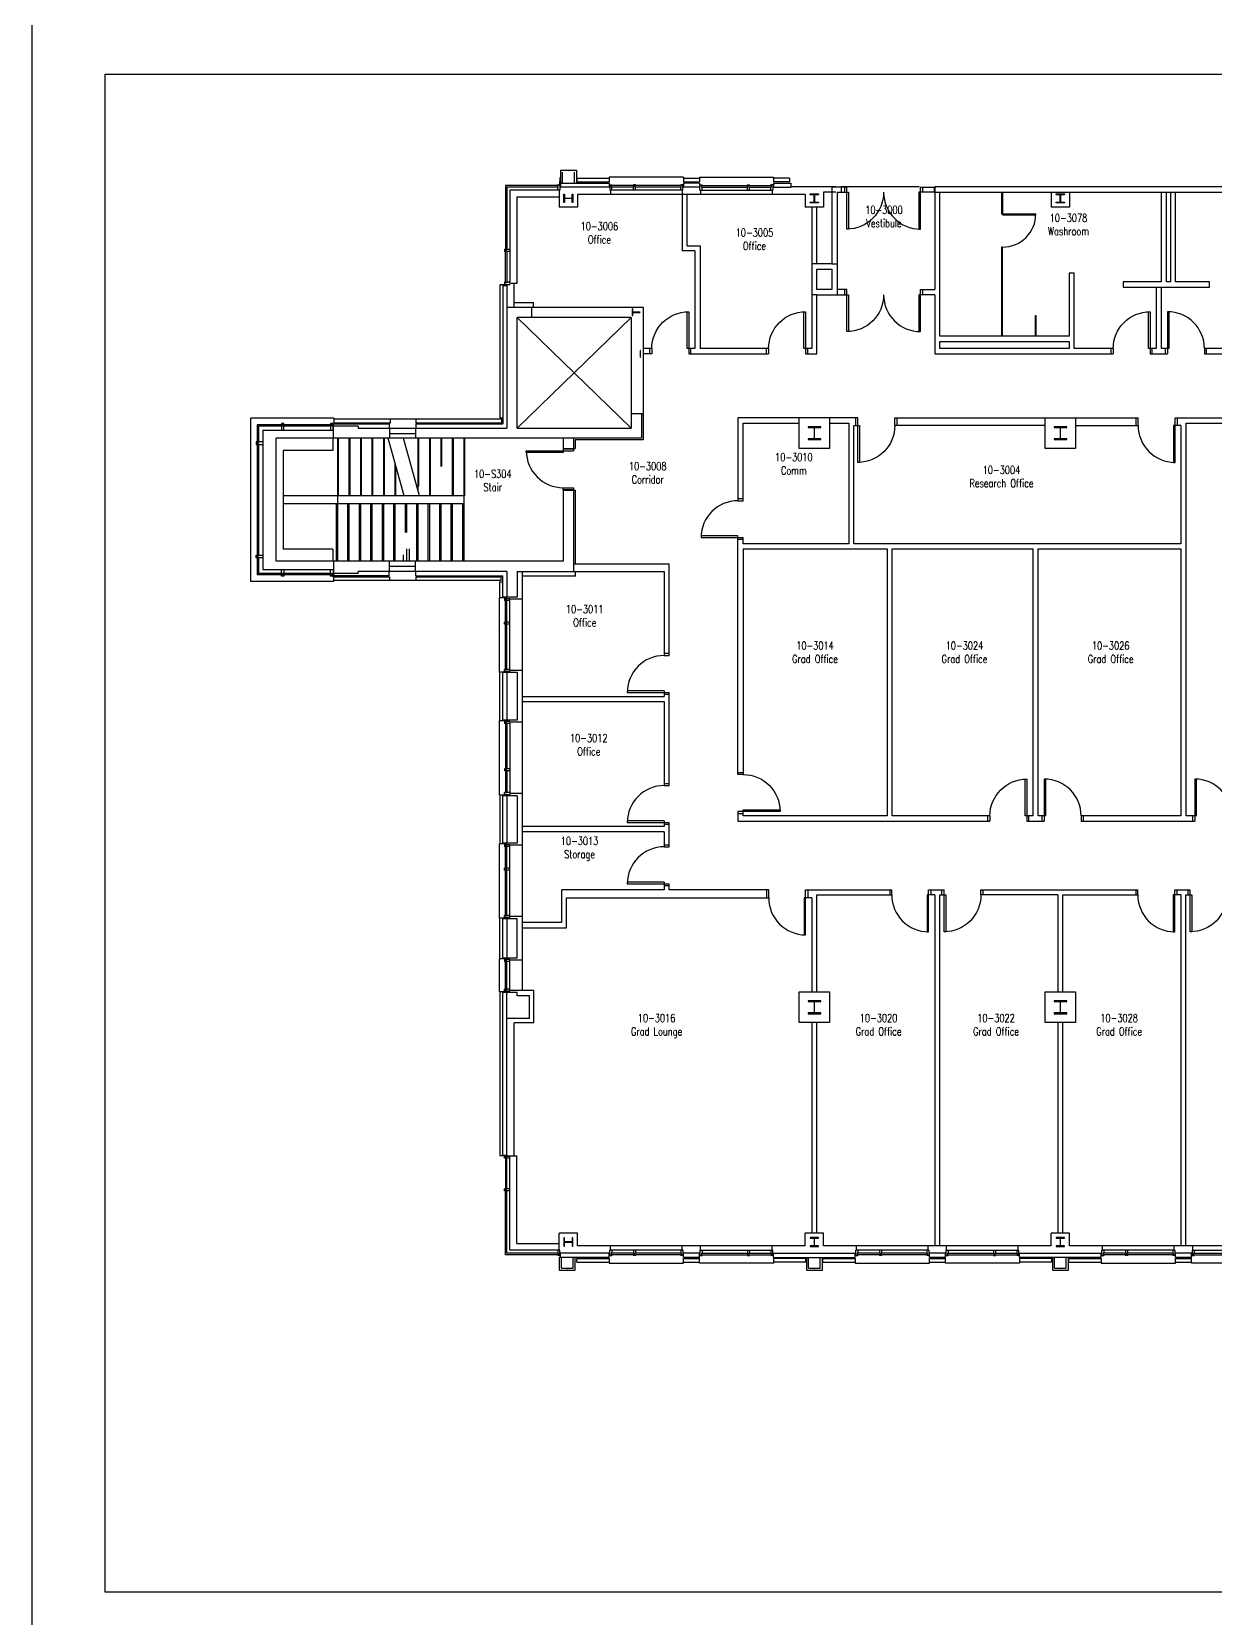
# Model space of a CAD drawing. Extents: x 11182 to 734459, y -1391328 to 152085.
# Drawn here: x 336556 to 365420, y -1111316 to -1072625 of the extents above; entities that cross this region are included whole.
import ezdxf
from ezdxf.enums import TextEntityAlignment as Align

# ---------------------------------------------------------------- set-up
doc = ezdxf.new("R2010")
doc.units = 0
doc.header["$LTSCALE"] = 500
doc.header["$MEASUREMENT"] = 0
doc.layers.add('0_Defpoints', color=106, linetype='CONTINUOUS', plot=False)
for name, color, linetype in [('0_room_data', 7, 'CONTINUOUS'), ('1_Wall_Exist', 251, 'CONTINUOUS'), ('3_Text', 7, 'CONTINUOUS')]:
    doc.layers.add(name, color=color, linetype=linetype)
doc.styles.add('1_200', font='simplex.shx', dxfattribs={"width": 0.75, "height": 460})

# ---------------------------------------------------------------- blocks, each defined once
blk = doc.blocks.new('room_data')
at = {"layer": '3_Text', "style": '1_200', "width": 0.75}
for tag, p in [('ROOMNUM', (0, 0)), ('ROOMUSE', (0, -575))]:
    blk.add_attdef(tag, text='', height=345, dxfattribs=at).set_placement(p, align=Align.MIDDLE_CENTER)

msp = doc.modelspace()

# ---------------------------------------------------------------- linework, layer by layer
at = {"layer": '0_Defpoints'}
msp.add_line((336556, -1033261), (336556, -1136702), dxfattribs=at)
msp.add_lwpolyline([(338345, -1073659), (395979, -1073659), (395979, -1110675), (338345, -1110675)], close=True, dxfattribs=at)
at = {"layer": '1_Wall_Exist'}
for p, q in [((349433, -1076358), (349383, -1076358)), ((349383, -1076377), (349383, -1076358)), ((349436, -1076365), (349421, -1076365)), ((349421, -1076365), (349421, -1076366)), ((349421, -1076366), (349437, -1076366)), ((349433, -1076358), (349433, -1076487)), ((349441, -1076180), (349436, -1076365)), ((349437, -1076366), (349442, -1076181)), ((349446, -1076180), (349441, -1076180)), ((349442, -1076181), (349445, -1076181)), ((349445, -1076181), (349445, -1076189)), ((349445, -1076189), (349446, -1076189)), ((349446, -1076189), (349446, -1076180)), ((349448, -1075999), (349448, -1076414)), ((349448, -1075999), (349638, -1075999)), ((349448, -1076314), (350638, -1076314)), ((349502, -1076314), (349502, -1076053)), ((349638, -1075999), (349638, -1076009)), ((349638, -1076009), (349648, -1076009)), ((349648, -1076009), (349648, -1075999)), ((349648, -1075999), (349838, -1075999)), ((349784, -1076053), (349784, -1076314)), ((349838, -1075999), (349838, -1076314)), ((349848, -1076199), (350638, -1076199)), ((349848, -1076199), (349848, -1076289)), ((349848, -1076289), (350638, -1076289)), ((350638, -1076174), (350638, -1076289)), ((352448, -1076174), (350638, -1076174)), ((350638, -1076314), (350638, -1076414)), ((350653, -1076358), (350653, -1076487)), ((350653, -1076358), (350703, -1076358)), ((350703, -1076377), (350703, -1076358)), ((351278, -1076358), (351228, -1076358)), ((351228, -1076377), (351228, -1076358)), ((351278, -1076377), (351278, -1076358)), ((352433, -1076358), (352383, -1076358)), ((352383, -1076377), (352383, -1076358)), ((352433, -1076487), (352433, -1076358)), ((352448, -1076174), (352448, -1076289)), ((352448, -1076199), (352838, -1076199)), ((352448, -1076289), (352838, -1076289)), ((352838, -1076314), (352448, -1076314)), ((352448, -1076314), (352448, -1076414)), ((352838, -1076174), (352838, -1076289)), ((352838, -1076174), (354648, -1076174)), ((352838, -1076314), (352838, -1076414)), ((352853, -1076358), (352903, -1076358)), ((352853, -1076487), (352853, -1076358)), ((352903, -1076377), (352903, -1076358)), ((354008, -1076358), (354058, -1076358)), ((354008, -1076377), (354008, -1076358)), ((354058, -1076377), (354058, -1076358)), ((354633, -1076358), (354583, -1076358)), ((354583, -1076377), (354583, -1076358)), ((354633, -1076358), (354633, -1076487)), ((354648, -1076174), (354648, -1076289)), ((355038, -1076199), (354648, -1076199)), ((355038, -1076289), (354648, -1076289)), ((354648, -1076314), (354648, -1076414)), ((354648, -1076314), (355072, -1076314)), ((355038, -1076199), (355038, -1076289)), ((355072, -1076314), (355072, -1076414)), ((349397, -1076377), (348106, -1076377)), ((348106, -1076377), (348106, -1077946)), ((349397, -1076414), (348143, -1076414)), ((348143, -1076414), (348143, -1077946)), ((349433, -1076487), (348216, -1076487)), ((348216, -1076487), (348216, -1078785)), ((348384, -1076655), (349417, -1076655)), ((348384, -1076655), (348384, -1078768)), ((349383, -1076487), (349383, -1076414)), ((349397, -1076414), (349397, -1076377)), ((349417, -1076487), (349417, -1076905)), ((350653, -1076414), (349433, -1076414)), ((349535, -1076792), (349535, -1076586)), ((349535, -1076586), (349550, -1076586)), ((349553, -1076589), (349553, -1076681)), ((349553, -1076697), (349553, -1076789)), ((349556, -1076684), (349731, -1076684)), ((349731, -1076694), (349556, -1076694)), ((349734, -1076681), (349734, -1076589)), ((349734, -1076789), (349734, -1076697)), ((349737, -1076586), (349751, -1076586)), ((349751, -1076586), (349751, -1076792)), ((349869, -1076595), (349869, -1076905)), ((355417, -1076595), (349869, -1076595)), ((352433, -1076487), (350653, -1076487)), ((350669, -1076487), (350669, -1076595)), ((351242, -1076377), (350690, -1076377)), ((350690, -1076414), (350690, -1076377)), ((351242, -1076414), (350690, -1076414)), ((350703, -1076487), (350703, -1076414)), ((351228, -1076487), (351228, -1076414)), ((351242, -1076414), (351242, -1076377)), ((352397, -1076377), (351267, -1076377)), ((351267, -1076414), (351267, -1076377)), ((352397, -1076414), (351267, -1076414)), ((351278, -1076487), (351278, -1076414)), ((352383, -1076487), (352383, -1076414)), ((352397, -1076414), (352397, -1076377)), ((352417, -1076487), (352417, -1077968)), ((352853, -1076414), (352433, -1076414)), ((352541, -1077844), (352541, -1076595)), ((352853, -1076487), (354633, -1076487)), ((352869, -1076487), (352869, -1076595)), ((352890, -1076377), (354020, -1076377)), ((352890, -1076414), (352890, -1076377)), ((352890, -1076414), (354020, -1076414)), ((352903, -1076487), (352903, -1076414)), ((354008, -1076487), (354008, -1076414)), ((354020, -1076414), (354020, -1076377)), ((354045, -1076377), (354597, -1076377)), ((354045, -1076414), (354045, -1076377)), ((354045, -1076414), (354597, -1076414)), ((354058, -1076487), (354058, -1076414)), ((354583, -1076487), (354583, -1076414)), ((354597, -1076414), (354597, -1076377)), ((354617, -1076487), (354617, -1076595)), ((354633, -1076414), (355075, -1076414)), ((356168, -1076411), (355072, -1076411)), ((355417, -1076595), (355417, -1076905)), ((355540, -1076596), (355540, -1076581)), ((355540, -1076581), (355746, -1076581)), ((355635, -1076599), (355543, -1076599)), ((355638, -1076777), (355638, -1076602)), ((355648, -1076602), (355648, -1076777)), ((355743, -1076599), (355651, -1076599)), ((355746, -1076581), (355746, -1076596)), ((355869, -1076536), (355869, -1076905)), ((356168, -1076536), (355869, -1076536)), ((356432, -1076414), (356071, -1076414)), ((356071, -1076414), (356071, -1078289)), ((356196, -1076539), (356196, -1079039)), ((356196, -1076539), (356477, -1076539)), ((356294, -1076411), (356294, -1076536)), ((358196, -1076411), (356294, -1076411)), ((356382, -1076539), (356382, -1076414)), ((356432, -1077439), (356432, -1076414)), ((356477, -1076539), (356477, -1077439)), ((358574, -1076539), (358188, -1076539)), ((358188, -1076539), (358188, -1077439)), ((358232, -1077439), (358232, -1076414)), ((358232, -1076414), (358574, -1076414)), ((358283, -1076414), (358283, -1076539)), ((358574, -1076539), (358574, -1076414)), ((370848, -1076411), (358581, -1076411)), ((358581, -1076411), (358581, -1078914)), ((358581, -1076535), (373848, -1076535)), ((358706, -1080052), (358706, -1076535)), ((360206, -1076535), (360206, -1077064)), ((360231, -1076535), (360231, -1077090)), ((361417, -1076535), (361417, -1076905)), ((361540, -1076596), (361540, -1076581)), ((361540, -1076581), (361746, -1076581)), ((361635, -1076599), (361543, -1076599)), ((361638, -1076777), (361638, -1076602)), ((361648, -1076602), (361648, -1076777)), ((361743, -1076599), (361651, -1076599)), ((361746, -1076581), (361746, -1076596)), ((361869, -1076535), (361869, -1076905)), ((364102, -1076535), (364102, -1078727)), ((364227, -1078727), (364227, -1076535)), ((364327, -1076535), (364327, -1078727)), ((364452, -1078727), (364452, -1076535)), ((349869, -1076905), (349417, -1076905)), ((349550, -1076792), (349535, -1076792)), ((349751, -1076792), (349737, -1076792)), ((355869, -1076905), (355417, -1076905)), ((355540, -1076797), (355540, -1076783)), ((355746, -1076797), (355540, -1076797)), ((355543, -1076780), (355635, -1076780)), ((355581, -1076905), (355581, -1080352)), ((355706, -1076905), (355581, -1076905)), ((355651, -1076780), (355743, -1076780)), ((355706, -1078289), (355706, -1076905)), ((355746, -1076783), (355746, -1076797)), ((360206, -1077064), (361044, -1077064)), ((360231, -1077090), (361044, -1077090)), ((361044, -1077090), (361044, -1077064)), ((361869, -1076905), (361417, -1076905)), ((361540, -1076797), (361540, -1076783)), ((361746, -1076797), (361540, -1076797)), ((361543, -1076780), (361635, -1076780)), ((361651, -1076780), (361743, -1076780)), ((361746, -1076783), (361746, -1076797)), ((356477, -1077439), (356432, -1077439)), ((358188, -1077439), (358232, -1077439)), ((352541, -1077844), (352854, -1077844)), ((352854, -1077844), (352854, -1080352)), ((360231, -1077877), (360206, -1077877)), ((360206, -1077877), (360206, -1080052)), ((360231, -1080052), (360231, -1077877)), ((348087, -1077935), (348087, -1077985)), ((348106, -1077935), (348087, -1077935)), ((348106, -1077985), (348087, -1077985)), ((348143, -1077946), (348106, -1077946)), ((348106, -1078746), (348106, -1077971)), ((348143, -1077971), (348106, -1077971)), ((348216, -1077935), (348143, -1077935)), ((348143, -1077971), (348143, -1078746)), ((348216, -1077985), (348143, -1077985)), ((352730, -1077969), (352417, -1077968)), ((352730, -1077969), (352730, -1080353)), ((355706, -1078289), (355581, -1078289)), ((356071, -1078289), (355706, -1078289)), ((356071, -1078289), (356196, -1078289)), ((355706, -1078914), (355706, -1078414)), ((355706, -1078414), (356071, -1078414)), ((356071, -1078414), (356071, -1078914)), ((361981, -1078512), (361856, -1078512)), ((361856, -1078512), (361856, -1080052)), ((361981, -1080352), (361981, -1078512)), ((348143, -1078799), (347973, -1078799)), ((347973, -1078799), (347973, -1082040)), ((348043, -1078814), (348043, -1082190)), ((348043, -1078814), (348143, -1078814)), ((348087, -1078735), (348087, -1078785)), ((348106, -1078735), (348087, -1078735)), ((348087, -1078785), (348216, -1078785)), ((348143, -1078746), (348106, -1078746)), ((348216, -1078735), (348143, -1078735)), ((348143, -1078784), (348143, -1082290)), ((348384, -1078768), (348245, -1078768)), ((348324, -1079340), (348324, -1078768)), ((355706, -1079039), (355581, -1079039)), ((356071, -1078914), (355706, -1078914)), ((355706, -1080477), (355706, -1079039)), ((355706, -1079039), (356382, -1079039)), ((356432, -1078914), (356196, -1078914)), ((356382, -1079039), (356382, -1078914)), ((356382, -1079039), (356432, -1079039)), ((356432, -1079939), (356432, -1078914)), ((356432, -1079039), (356477, -1079039)), ((356477, -1079039), (356477, -1079939)), ((358232, -1079039), (358188, -1079039)), ((358188, -1079039), (358188, -1079939)), ((358232, -1079939), (358232, -1078914)), ((358232, -1078914), (358581, -1078914)), ((358581, -1079039), (358232, -1079039)), ((358283, -1078914), (358283, -1079039)), ((358581, -1079039), (358581, -1080477)), ((364102, -1078727), (363177, -1078727)), ((363177, -1078727), (363177, -1078852)), ((363177, -1078852), (365277, -1078852)), ((363981, -1078852), (363981, -1080352)), ((364106, -1080352), (364106, -1078852)), ((364327, -1078727), (364227, -1078727)), ((365277, -1078727), (364452, -1078727)), ((365277, -1078852), (365277, -1078727)), ((348143, -1079340), (351466, -1079340)), ((348324, -1079232), (348790, -1079232)), ((348743, -1079340), (348743, -1079590)), ((348790, -1079340), (348790, -1079232)), ((351210, -1079382), (351202, -1079382)), ((351202, -1079382), (351202, -1079547)), ((351213, -1079459), (351213, -1079385)), ((351213, -1079544), (351213, -1079471)), ((351390, -1079462), (351216, -1079462)), ((351216, -1079468), (351390, -1079468)), ((351466, -1079340), (351466, -1082578)), ((352538, -1080353), (352538, -1079453)), ((352538, -1079453), (352578, -1079453)), ((352578, -1079453), (352578, -1080477)), ((355388, -1080352), (355388, -1079452)), ((355388, -1079452), (355428, -1079452)), ((355428, -1079452), (355428, -1080477)), ((363791, -1080352), (363791, -1079452)), ((363791, -1079452), (363831, -1079452)), ((363831, -1079452), (363831, -1080477)), ((364296, -1079452), (364256, -1079452)), ((364256, -1079452), (364256, -1080477)), ((364296, -1080352), (364296, -1079452)), ((351178, -1082290), (348393, -1079590)), ((351178, -1079590), (348393, -1082290)), ((348393, -1082290), (348393, -1079590)), ((348743, -1079590), (348393, -1079590)), ((351178, -1079590), (348743, -1079590)), ((351178, -1079590), (351178, -1082290)), ((351202, -1079547), (351210, -1079547)), ((361056, -1079552), (361031, -1079552)), ((361031, -1079552), (361031, -1080052)), ((361056, -1080052), (361056, -1079552)), ((356477, -1079939), (356432, -1079939)), ((358188, -1079939), (358232, -1079939)), ((361856, -1080052), (358706, -1080052)), ((358706, -1080352), (358706, -1080177)), ((358706, -1080177), (361856, -1080177)), ((361856, -1080177), (361856, -1080352)), ((351393, -1080399), (351393, -1080472)), ((351393, -1080484), (351393, -1080558)), ((351403, -1080396), (351396, -1080396)), ((351396, -1080561), (351403, -1080561)), ((351403, -1080561), (351403, -1080396)), ((351678, -1080353), (351466, -1080353)), ((351678, -1080477), (351466, -1080477)), ((351628, -1080477), (351628, -1080353)), ((351678, -1080353), (351678, -1080477)), ((352628, -1080353), (352538, -1080353)), ((352578, -1080477), (352628, -1080477)), ((352730, -1080353), (352628, -1080353)), ((352628, -1080477), (352628, -1080353)), ((352628, -1080477), (352730, -1080477)), ((352730, -1080477), (354528, -1080477)), ((354528, -1080352), (352854, -1080352)), ((354478, -1080477), (354478, -1080352)), ((354528, -1080352), (354528, -1080477)), ((355581, -1080352), (355388, -1080352)), ((355428, -1080477), (355706, -1080477)), ((355478, -1080352), (355478, -1080477)), ((358581, -1080477), (362931, -1080477)), ((361856, -1080352), (358706, -1080352)), ((362931, -1080352), (361981, -1080352)), ((362881, -1080477), (362881, -1080352)), ((362931, -1080352), (362931, -1080477)), ((363981, -1080352), (363791, -1080352)), ((363831, -1080477), (364256, -1080477)), ((363881, -1080477), (363881, -1080352)), ((364296, -1080352), (364106, -1080352)), ((364206, -1080477), (364206, -1080352)), ((366480, -1080352), (365156, -1080352)), ((365156, -1080352), (365156, -1080477)), ((365156, -1080477), (372531, -1080477)), ((365206, -1080477), (365206, -1080352)), ((341898, -1086030), (341898, -1082050)), ((343923, -1082050), (341898, -1082050)), ((342708, -1082180), (342644, -1082180)), ((342644, -1082180), (342644, -1082208)), ((342708, -1082208), (342708, -1082180)), ((343908, -1082180), (343844, -1082180)), ((343844, -1082180), (343844, -1082208)), ((343893, -1082215), (343893, -1082165)), ((343908, -1082208), (343908, -1082180)), ((343923, -1082050), (343923, -1082165)), ((345303, -1082075), (343923, -1082075)), ((343923, -1082165), (345303, -1082165)), ((345923, -1082075), (345303, -1082075)), ((345303, -1082165), (345303, -1082075)), ((348018, -1082075), (345923, -1082075)), ((345923, -1082075), (345923, -1082165)), ((345923, -1082165), (348018, -1082165)), ((347973, -1082040), (348043, -1082040)), ((348018, -1082165), (348018, -1082075)), ((351466, -1081940), (351178, -1081940)), ((351428, -1081940), (351428, -1082540)), ((356705, -1082042), (353780, -1082042)), ((353780, -1082042), (353780, -1084061)), ((353905, -1082167), (355272, -1082167)), ((353905, -1084061), (353905, -1082167)), ((355272, -1082788), (355272, -1082042)), ((356015, -1082042), (356015, -1082788)), ((356015, -1082167), (356481, -1082167)), ((356481, -1082167), (356481, -1085111)), ((356655, -1082226), (356655, -1082042)), ((356705, -1083126), (356705, -1082042)), ((357605, -1082042), (363539, -1082042)), ((357605, -1082226), (357605, -1082042)), ((357655, -1082042), (357655, -1082226)), ((361272, -1082788), (361272, -1082042)), ((362015, -1082042), (362015, -1082788)), ((363489, -1082226), (363489, -1082042)), ((363539, -1082226), (363539, -1082042)), ((364439, -1083126), (364439, -1082042)), ((364439, -1082042), (380444, -1082042)), ((364489, -1082042), (364489, -1082226)), ((364709, -1091750), (364709, -1082167)), ((364709, -1082167), (367272, -1082167)), ((342057, -1082208), (342057, -1082642)), ((343863, -1082208), (342057, -1082208)), ((342063, -1085865), (342063, -1082215)), ((342088, -1082240), (342088, -1082642)), ((343851, -1082240), (342088, -1082240)), ((342190, -1082341), (342190, -1085738)), ((342190, -1082341), (343908, -1082341)), ((342513, -1085540), (342513, -1082540)), ((351428, -1082540), (342513, -1082540)), ((342663, -1082240), (342644, -1082240)), ((342644, -1082240), (342644, -1082341)), ((342663, -1082208), (342663, -1082240)), ((342691, -1082240), (342691, -1082208)), ((342691, -1082208), (342708, -1082208)), ((342708, -1082240), (342691, -1082240)), ((342708, -1082341), (342708, -1082240)), ((343844, -1082240), (343844, -1082341)), ((343863, -1082240), (343844, -1082240)), ((343863, -1082208), (343863, -1082240)), ((343891, -1082240), (343891, -1082208)), ((343891, -1082208), (343908, -1082208)), ((343908, -1082240), (343891, -1082240)), ((343900, -1082540), (343900, -1082840)), ((343908, -1082341), (343908, -1082240)), ((343918, -1082540), (343918, -1082190)), ((343918, -1082190), (345273, -1082190)), ((344518, -1082240), (343918, -1082240)), ((344013, -1082540), (344013, -1085540)), ((344038, -1083940), (344038, -1082540)), ((344293, -1082540), (344293, -1083940)), ((344318, -1083940), (344318, -1082540)), ((344518, -1082240), (344518, -1082290)), ((344518, -1082290), (348143, -1082290)), ((344573, -1082540), (344573, -1083940)), ((344598, -1083940), (344598, -1082540)), ((344853, -1082540), (344853, -1083940)), ((344878, -1083940), (344878, -1082540)), ((345133, -1082540), (345133, -1083940)), ((345158, -1083940), (345158, -1082540)), ((345639, -1083940), (345252, -1082540)), ((345273, -1082190), (345273, -1082290)), ((345278, -1082290), (345278, -1082540)), ((345278, -1082422), (345918, -1082422)), ((346012, -1083940), (345624, -1082540)), ((345918, -1082290), (345918, -1082540)), ((345923, -1082190), (345923, -1082290)), ((345923, -1082190), (348043, -1082190)), ((345973, -1082540), (345973, -1083799)), ((345998, -1083709), (345998, -1082540)), ((346253, -1082540), (346253, -1083940)), ((346278, -1083940), (346278, -1082540)), ((346533, -1082540), (346533, -1083227)), ((346558, -1083227), (346558, -1082540)), ((346813, -1082540), (346813, -1083940)), ((346838, -1083940), (346838, -1082540)), ((347093, -1082540), (347093, -1085540)), ((347118, -1083940), (347118, -1082540)), ((348393, -1082290), (351178, -1082290)), ((349518, -1082540), (349518, -1082785)), ((349768, -1082540), (349768, -1082785)), ((355797, -1082258), (355490, -1082258)), ((355490, -1082258), (355490, -1082273)), ((355490, -1082556), (355490, -1082572)), ((355493, -1082276), (355634, -1082276)), ((355634, -1082553), (355493, -1082553)), ((355637, -1082279), (355637, -1082550)), ((355649, -1082550), (355649, -1082279)), ((355652, -1082276), (355794, -1082276)), ((355794, -1082553), (355652, -1082553)), ((355797, -1082273), (355797, -1082258)), ((355797, -1082572), (355797, -1082556)), ((356606, -1085111), (356606, -1082226)), ((356606, -1082226), (356745, -1082226)), ((356745, -1082226), (356745, -1083126)), ((361272, -1082226), (357605, -1082226)), ((361797, -1082258), (361490, -1082258)), ((361490, -1082258), (361490, -1082273)), ((361490, -1082556), (361490, -1082572)), ((361493, -1082276), (361634, -1082276)), ((361634, -1082553), (361493, -1082553)), ((361637, -1082279), (361637, -1082550)), ((361649, -1082550), (361649, -1082279)), ((361652, -1082276), (361794, -1082276)), ((361794, -1082553), (361652, -1082553)), ((361797, -1082273), (361797, -1082258)), ((361797, -1082572), (361797, -1082556)), ((362015, -1082226), (363539, -1082226)), ((364584, -1082226), (364399, -1082226)), ((364399, -1082226), (364399, -1083126)), ((364584, -1082226), (364584, -1085111)), ((342029, -1082624), (342029, -1082688)), ((342057, -1082624), (342029, -1082624)), ((342029, -1082688), (342057, -1082688)), ((342057, -1082642), (342057, -1082624)), ((342088, -1082642), (342057, -1082642)), ((342057, -1082670), (342057, -1085409)), ((342057, -1082670), (342088, -1082670)), ((342190, -1082624), (342088, -1082624)), ((342088, -1082624), (342088, -1082642)), ((342088, -1082670), (342088, -1085409)), ((342088, -1082670), (342088, -1082688)), ((342088, -1082688), (342190, -1082688)), ((342688, -1082840), (342688, -1085240)), ((343900, -1082840), (342688, -1082840)), ((348618, -1082890), (348618, -1082845)), ((348618, -1082845), (349768, -1082845)), ((349518, -1082890), (348618, -1082890)), ((349518, -1082785), (349806, -1082785)), ((349518, -1082795), (349518, -1082890)), ((349518, -1082795), (349768, -1082795)), ((349768, -1082795), (349768, -1082845)), ((349806, -1082578), (349806, -1082785)), ((351466, -1082578), (349806, -1082578)), ((356015, -1082788), (355272, -1082788)), ((355490, -1082572), (355797, -1082572)), ((362015, -1082788), (361272, -1082788)), ((361490, -1082572), (361797, -1082572)), ((345413, -1083123), (345413, -1083940)), ((345438, -1083940), (345438, -1083213)), ((356745, -1083126), (356705, -1083126)), ((364399, -1083126), (364439, -1083126)), ((347093, -1083940), (342688, -1083940)), ((349518, -1083795), (349518, -1083745)), ((349518, -1083745), (349768, -1083745)), ((349768, -1083795), (349518, -1083795)), ((349518, -1083805), (349806, -1083805)), ((349518, -1083805), (349518, -1085540)), ((349768, -1083745), (349768, -1083795)), ((349768, -1083805), (349768, -1085790)), ((349806, -1083805), (349806, -1085606)), ((353780, -1084011), (353905, -1084011)), ((353780, -1084061), (353905, -1084061)), ((347093, -1084140), (342688, -1084140)), ((343988, -1085540), (343988, -1084140)), ((344268, -1085540), (344268, -1084140)), ((344293, -1084140), (344293, -1085540)), ((344548, -1085540), (344548, -1084140)), ((344573, -1084140), (344573, -1085540)), ((344828, -1085540), (344828, -1084140)), ((344853, -1084140), (344853, -1085540)), ((345108, -1085540), (345108, -1084140)), ((345133, -1084140), (345133, -1085540)), ((345388, -1085540), (345388, -1084140)), ((345413, -1084140), (345413, -1085540)), ((345668, -1084838), (345668, -1084140)), ((345693, -1084140), (345693, -1084838)), ((345948, -1085540), (345948, -1084140)), ((345973, -1084140), (345973, -1085540)), ((346228, -1085540), (346228, -1084140)), ((346253, -1084140), (346253, -1085540)), ((346508, -1085540), (346508, -1084140)), ((346533, -1084140), (346533, -1085540)), ((346788, -1085540), (346788, -1084140)), ((346813, -1084140), (346813, -1085540)), ((347068, -1085540), (347068, -1084140)), ((343900, -1085240), (342688, -1085240)), ((343900, -1085240), (343900, -1085540)), ((345693, -1085238), (345693, -1085540)), ((345768, -1085540), (345768, -1085238)), ((353780, -1084921), (352880, -1084921)), ((352880, -1084921), (352880, -1084961)), ((352880, -1084961), (353905, -1084961)), ((353780, -1090739), (353780, -1084921)), ((353905, -1085011), (353780, -1085011)), ((353905, -1085111), (353905, -1084961)), ((356481, -1085111), (353905, -1085111)), ((353905, -1085236), (357415, -1085236)), ((353905, -1085236), (353905, -1090739)), ((364584, -1085111), (356606, -1085111)), ((357415, -1085236), (357415, -1091750)), ((357540, -1085236), (360974, -1085236)), ((357540, -1091750), (357540, -1085236)), ((360974, -1085236), (360974, -1091750)), ((361099, -1085236), (364584, -1085236)), ((361099, -1091750), (361099, -1085236)), ((364584, -1085236), (364584, -1091750)), ((342029, -1085455), (342029, -1085391)), ((342029, -1085391), (342057, -1085391)), ((342057, -1085455), (342029, -1085455)), ((342057, -1085409), (342088, -1085409)), ((342057, -1085437), (342057, -1085871)), ((342088, -1085437), (342057, -1085437)), ((342057, -1085437), (342057, -1085455)), ((342088, -1085409), (342088, -1085391)), ((342088, -1085391), (342190, -1085391)), ((342088, -1085437), (342088, -1085840)), ((342088, -1085455), (342088, -1085437)), ((342190, -1085455), (342088, -1085455)), ((349518, -1085540), (342513, -1085540)), ((343918, -1085540), (343918, -1085890)), ((345278, -1085790), (345278, -1085540)), ((345278, -1085657), (345918, -1085657)), ((345618, -1085382), (345618, -1085540)), ((345918, -1085790), (345918, -1085540)), ((352105, -1085606), (349768, -1085606)), ((352105, -1087836), (352105, -1085606)), ((343923, -1086030), (341898, -1086030)), ((343863, -1085871), (342057, -1085871)), ((343851, -1085840), (342088, -1085840)), ((342190, -1085738), (343908, -1085738)), ((342644, -1085840), (342644, -1085738)), ((342663, -1085840), (342644, -1085840)), ((342644, -1085899), (342644, -1085871)), ((342708, -1085899), (342644, -1085899)), ((342663, -1085871), (342663, -1085840)), ((342708, -1085840), (342691, -1085840)), ((342691, -1085840), (342691, -1085871)), ((342691, -1085871), (342708, -1085871)), ((342708, -1085738), (342708, -1085840)), ((342708, -1085871), (342708, -1085899)), ((343844, -1085840), (343844, -1085738)), ((343863, -1085840), (343844, -1085840)), ((343844, -1085899), (343844, -1085871)), ((343908, -1085899), (343844, -1085899)), ((343863, -1085871), (343863, -1085840)), ((343908, -1085840), (343891, -1085840)), ((343891, -1085840), (343891, -1085871)), ((343891, -1085871), (343908, -1085871)), ((343893, -1085865), (343893, -1085915)), ((343908, -1085738), (343908, -1085840)), ((343908, -1085871), (343908, -1085899)), ((344518, -1085840), (343918, -1085840)), ((345273, -1085890), (343918, -1085890)), ((343923, -1086030), (343923, -1085915)), ((343923, -1085915), (345278, -1085915)), ((347993, -1086005), (343923, -1086005)), ((344518, -1085840), (344518, -1085790)), ((348143, -1085790), (344518, -1085790)), ((345273, -1085890), (345273, -1085790)), ((345278, -1085915), (345278, -1086005)), ((345923, -1085890), (345923, -1085790)), ((345923, -1085890), (348043, -1085890)), ((345928, -1086005), (345928, -1085915)), ((345928, -1085915), (347993, -1085915)), ((347974, -1086430), (347974, -1086040)), ((347974, -1086040), (348043, -1086040)), ((347993, -1085915), (347993, -1086005)), ((348043, -1086415), (348043, -1085890)), ((348143, -1085790), (348143, -1086415)), ((348393, -1085790), (348393, -1086415)), ((348393, -1085790), (351980, -1085790)), ((348514, -1085790), (348514, -1096005)), ((349815, -1085898), (348514, -1085898)), ((349815, -1085898), (349815, -1085790)), ((351980, -1085790), (351980, -1087836)), ((348144, -1086430), (347963, -1086430)), ((347963, -1088240), (347963, -1086430)), ((348393, -1086415), (348043, -1086415)), ((348087, -1086445), (348216, -1086445)), ((348087, -1086445), (348087, -1086495)), ((348106, -1086495), (348087, -1086495)), ((348106, -1087033), (348106, -1086481)), ((348143, -1086481), (348106, -1086481)), ((348143, -1087033), (348143, -1086481)), ((348216, -1086495), (348143, -1086495)), ((348216, -1088225), (348216, -1086445)), ((348514, -1086465), (348216, -1086465)), ((348087, -1087070), (348087, -1087020)), ((348106, -1087020), (348087, -1087020)), ((348106, -1087070), (348087, -1087070)), ((348143, -1087033), (348106, -1087033)), ((348106, -1088188), (348106, -1087058)), ((348143, -1087058), (348106, -1087058)), ((348216, -1087020), (348143, -1087020)), ((348143, -1088188), (348143, -1087058)), ((348216, -1087070), (348143, -1087070)), ((352105, -1087786), (351980, -1087786)), ((351980, -1087836), (352105, -1087836)), ((348144, -1088240), (347963, -1088240)), ((347974, -1089429), (347974, -1088240)), ((348043, -1089415), (348043, -1088255)), ((348393, -1088255), (348043, -1088255)), ((348087, -1088225), (348087, -1088175)), ((348106, -1088175), (348087, -1088175)), ((348216, -1088225), (348087, -1088225)), ((348143, -1088188), (348106, -1088188)), ((348216, -1088175), (348143, -1088175)), ((348143, -1088255), (348143, -1089415)), ((348514, -1088205), (348216, -1088205)), ((348393, -1088255), (348393, -1089415)), ((351980, -1088696), (351080, -1088696)), ((351080, -1088696), (351080, -1088736)), ((351080, -1088736), (352105, -1088736)), ((351980, -1088696), (351980, -1088838)), ((352105, -1091008), (352105, -1088736)), ((348514, -1088838), (351980, -1088838)), ((348514, -1088961), (351980, -1088961)), ((352105, -1088786), (351980, -1088786)), ((351980, -1088961), (351980, -1091008)), ((348144, -1089429), (347963, -1089429)), ((347963, -1091240), (347963, -1089429)), ((348393, -1089415), (348043, -1089415)), ((348087, -1089445), (348087, -1089495)), ((348216, -1089445), (348087, -1089445)), ((348106, -1089495), (348087, -1089495)), ((348106, -1089481), (348106, -1090611)), ((348143, -1089481), (348106, -1089481)), ((348143, -1089481), (348143, -1090611)), ((348216, -1089495), (348143, -1089495)), ((348216, -1089445), (348216, -1091225)), ((348514, -1089465), (348216, -1089465)), ((348087, -1090600), (348087, -1090650)), ((348106, -1090600), (348087, -1090600)), ((348106, -1090650), (348087, -1090650)), ((348143, -1090611), (348106, -1090611)), ((348106, -1090636), (348106, -1091188)), ((348143, -1090636), (348106, -1090636)), ((348216, -1090600), (348143, -1090600)), ((348143, -1090636), (348143, -1091188)), ((348216, -1090650), (348143, -1090650)), ((353780, -1090689), (353905, -1090689)), ((351980, -1090958), (352105, -1090958)), ((351980, -1091008), (352105, -1091008)), ((353905, -1090739), (353780, -1090739)), ((360784, -1091750), (360784, -1090850)), ((360784, -1090850), (360824, -1090850)), ((360824, -1090850), (360824, -1091875)), ((361289, -1090850), (361249, -1090850)), ((361249, -1090850), (361249, -1091875)), ((361289, -1091750), (361289, -1090850)), ((364962, -1090850), (364922, -1090850)), ((364922, -1090850), (364922, -1091875)), ((364962, -1091750), (364962, -1090850)), ((348144, -1091240), (347963, -1091240)), ((347974, -1091240), (347974, -1092430)), ((348043, -1092415), (348043, -1091255)), ((348393, -1091255), (348043, -1091255)), ((348087, -1091225), (348087, -1091175)), ((348106, -1091175), (348087, -1091175)), ((348087, -1091225), (348216, -1091225)), ((348143, -1091188), (348106, -1091188)), ((348216, -1091175), (348143, -1091175)), ((348143, -1091255), (348143, -1092415)), ((348514, -1091205), (348216, -1091205)), ((348393, -1091255), (348393, -1092415)), ((353780, -1091639), (353780, -1091875)), ((354805, -1091639), (353780, -1091639)), ((353780, -1091689), (353905, -1091689)), ((353905, -1091750), (353905, -1091599)), ((353905, -1091599), (354805, -1091599)), ((357415, -1091750), (353905, -1091750)), ((354805, -1091599), (354805, -1091639)), ((359924, -1091750), (357540, -1091750)), ((359874, -1091875), (359874, -1091750)), ((359924, -1091750), (359924, -1091875)), ((360974, -1091750), (360784, -1091750)), ((360874, -1091875), (360874, -1091750)), ((361289, -1091750), (361099, -1091750)), ((361199, -1091875), (361199, -1091750)), ((364584, -1091750), (362149, -1091750)), ((362149, -1091750), (362149, -1091875)), ((362199, -1091750), (362199, -1091875)), ((364962, -1091750), (364709, -1091750)), ((364872, -1091875), (364872, -1091750)), ((351980, -1092009), (348514, -1092009)), ((351980, -1092133), (348514, -1092133)), ((351980, -1091868), (351080, -1091868)), ((351080, -1091868), (351080, -1091908)), ((351080, -1091908), (352105, -1091908)), ((351980, -1091868), (351980, -1092009)), ((352105, -1091958), (351980, -1091958)), ((351980, -1092133), (351980, -1092502)), ((352105, -1092502), (352105, -1091908)), ((353780, -1091875), (359924, -1091875)), ((360824, -1091875), (361249, -1091875)), ((362149, -1091875), (364922, -1091875)), ((348144, -1092430), (347963, -1092430)), ((347963, -1094240), (347963, -1092430)), ((348393, -1092415), (348043, -1092415)), ((348087, -1092445), (348216, -1092445)), ((348087, -1092445), (348087, -1092495)), ((348106, -1092495), (348087, -1092495)), ((348106, -1093033), (348106, -1092481)), ((348143, -1092481), (348106, -1092481)), ((348143, -1093033), (348143, -1092481)), ((348216, -1092495), (348143, -1092495)), ((348216, -1094225), (348216, -1092445)), ((348514, -1092465), (348216, -1092465)), ((351980, -1092452), (352105, -1092452)), ((351980, -1092502), (352105, -1092502)), ((348087, -1093070), (348087, -1093020)), ((348106, -1093020), (348087, -1093020)), ((348106, -1093070), (348087, -1093070)), ((348143, -1093033), (348106, -1093033)), ((348106, -1094188), (348106, -1093058)), ((348143, -1093058), (348106, -1093058)), ((348216, -1093020), (348143, -1093020)), ((348143, -1094188), (348143, -1093058)), ((348216, -1093070), (348143, -1093070)), ((351980, -1093362), (351080, -1093362)), ((351080, -1093362), (351080, -1093402)), ((351980, -1093362), (351980, -1093550)), ((349474, -1093550), (349474, -1094350)), ((351980, -1093550), (349474, -1093550)), ((349599, -1094475), (349599, -1093750)), ((349599, -1093750), (354530, -1093750)), ((351080, -1093402), (352105, -1093402)), ((352105, -1093452), (351980, -1093452)), ((352105, -1093550), (352105, -1093402)), ((354530, -1093550), (352105, -1093550)), ((354480, -1093750), (354480, -1093550)), ((354530, -1093750), (354530, -1093550)), ((355580, -1093750), (355390, -1093750)), ((355390, -1093750), (355390, -1094650)), ((355430, -1094650), (355430, -1093550)), ((355430, -1093550), (357530, -1093550)), ((355480, -1093550), (355480, -1093750)), ((355580, -1093750), (355580, -1096042)), ((355705, -1093675), (357530, -1093675)), ((355705, -1096042), (355705, -1093675)), ((357480, -1093550), (357480, -1093675)), ((357530, -1093675), (357530, -1093550)), ((358580, -1093675), (358390, -1093675)), ((358390, -1093675), (358390, -1094575)), ((358430, -1094575), (358430, -1093550)), ((358430, -1093550), (358805, -1093550)), ((358480, -1093550), (358480, -1093675)), ((358580, -1093675), (358580, -1102233)), ((358705, -1093675), (358845, -1093675)), ((358705, -1102233), (358705, -1093675)), ((358755, -1093675), (358755, -1093550)), ((358805, -1094575), (358805, -1093550)), ((358845, -1093675), (358845, -1094575)), ((359705, -1093550), (363530, -1093550)), ((359705, -1093675), (359705, -1093550)), ((361580, -1093675), (359705, -1093675)), ((359755, -1093550), (359755, -1093675)), ((361580, -1093675), (361580, -1096042)), ((361705, -1093675), (363530, -1093675)), ((361705, -1096042), (361705, -1093675)), ((363480, -1093550), (363480, -1093675)), ((363530, -1093675), (363530, -1093550)), ((364580, -1093675), (364390, -1093675)), ((364390, -1093675), (364390, -1094575)), ((364430, -1094575), (364430, -1093550)), ((364430, -1093550), (364805, -1093550)), ((364480, -1093550), (364480, -1093675)), ((364580, -1093675), (364580, -1102233)), ((364705, -1093675), (364845, -1093675)), ((364705, -1102233), (364705, -1093675)), ((364755, -1093550), (364755, -1093675)), ((364805, -1094575), (364805, -1093550)), ((364845, -1093675), (364845, -1094575)), ((348087, -1094225), (348087, -1094175)), ((348106, -1094175), (348087, -1094175)), ((348216, -1094175), (348143, -1094175)), ((348144, -1094240), (347963, -1094240)), ((347974, -1095230), (347974, -1094240)), ((348043, -1095215), (348043, -1094255)), ((348393, -1094255), (348043, -1094255)), ((348216, -1094225), (348087, -1094225)), ((348143, -1094188), (348106, -1094188)), ((348143, -1094255), (348143, -1095215)), ((348514, -1094205), (348216, -1094205)), ((348393, -1095215), (348393, -1094255)), ((349474, -1094350), (348514, -1094350)), ((348514, -1094475), (349599, -1094475)), ((355390, -1094650), (355430, -1094650)), ((358390, -1094575), (358430, -1094575)), ((358845, -1094575), (358805, -1094575)), ((364390, -1094575), (364430, -1094575)), ((364845, -1094575), (364805, -1094575)), ((347963, -1096040), (347963, -1095230)), ((348144, -1095230), (347963, -1095230)), ((348393, -1095215), (348043, -1095215)), ((348087, -1095245), (348216, -1095245)), ((348087, -1095245), (348087, -1095295)), ((348106, -1095295), (348087, -1095295)), ((348106, -1095988), (348106, -1095281)), ((348143, -1095281), (348106, -1095281)), ((348143, -1095988), (348143, -1095281)), ((348216, -1095295), (348143, -1095295)), ((348216, -1096025), (348216, -1095245)), ((348514, -1095265), (348216, -1095265)), ((348144, -1096040), (347963, -1096040)), ((347974, -1096040), (347974, -1100030)), ((348043, -1100020), (348043, -1096055)), ((348393, -1096055), (348043, -1096055)), ((348087, -1096025), (348087, -1095975)), ((348106, -1095975), (348087, -1095975)), ((348216, -1096025), (348087, -1096025)), ((348143, -1095988), (348106, -1095988)), ((348216, -1095975), (348143, -1095975)), ((348143, -1100035), (348143, -1096055)), ((348801, -1096005), (348216, -1096005)), ((348393, -1096140), (348393, -1096055)), ((348801, -1096798), (348801, -1096005)), ((355272, -1096788), (355272, -1096042)), ((355272, -1096042), (356015, -1096042)), ((356015, -1096042), (356015, -1096788)), ((361272, -1096788), (361272, -1096042)), ((361272, -1096042), (362015, -1096042)), ((362015, -1096042), (362015, -1096788)), ((348693, -1096140), (348393, -1096140)), ((348693, -1096690), (348693, -1096140)), ((355797, -1096258), (355490, -1096258)), ((355490, -1096258), (355490, -1096273)), ((355493, -1096276), (355634, -1096276)), ((355637, -1096279), (355637, -1096550)), ((355649, -1096550), (355649, -1096279)), ((355652, -1096276), (355794, -1096276)), ((355797, -1096273), (355797, -1096258)), ((361797, -1096258), (361490, -1096258)), ((361490, -1096258), (361490, -1096273)), ((361493, -1096276), (361634, -1096276)), ((361637, -1096279), (361637, -1096550)), ((361649, -1096550), (361649, -1096279)), ((361652, -1096276), (361794, -1096276)), ((361797, -1096273), (361797, -1096258)), ((348693, -1096690), (348143, -1096690)), ((348324, -1100035), (348324, -1096798)), ((348801, -1096798), (348324, -1096798)), ((356015, -1096788), (355272, -1096788)), ((355490, -1096556), (355490, -1096572)), ((355490, -1096572), (355797, -1096572)), ((355634, -1096553), (355493, -1096553)), ((355580, -1096788), (355580, -1101923)), ((355794, -1096553), (355652, -1096553)), ((355705, -1101923), (355705, -1096788)), ((355797, -1096572), (355797, -1096556)), ((362015, -1096788), (361272, -1096788)), ((361490, -1096556), (361490, -1096572)), ((361490, -1096572), (361797, -1096572)), ((361634, -1096553), (361493, -1096553)), ((361580, -1096788), (361580, -1101923)), ((361794, -1096553), (361652, -1096553)), ((361705, -1101923), (361705, -1096788)), ((361797, -1096572), (361797, -1096556)), ((347974, -1100030), (348144, -1100030)), ((348043, -1100020), (348143, -1100020)), ((348087, -1100095), (348087, -1100045)), ((348087, -1100045), (348216, -1100045)), ((348106, -1100095), (348087, -1100095)), ((348143, -1100083), (348106, -1100083)), ((348106, -1100083), (348106, -1100858)), ((348143, -1100035), (348384, -1100035)), ((348143, -1100858), (348143, -1100083)), ((348216, -1100095), (348143, -1100095)), ((348216, -1102342), (348216, -1100045)), ((348384, -1102174), (348384, -1100035)), ((348087, -1100895), (348087, -1100845)), ((348106, -1100845), (348087, -1100845)), ((348106, -1100895), (348087, -1100895)), ((348143, -1100858), (348106, -1100858)), ((348106, -1102452), (348106, -1100883)), ((348143, -1100883), (348106, -1100883)), ((348216, -1100845), (348143, -1100845)), ((348143, -1102415), (348143, -1100883)), ((348216, -1100895), (348143, -1100895)), ((348384, -1102174), (349417, -1102174)), ((349869, -1101923), (349417, -1101923)), ((349417, -1102342), (349417, -1101923)), ((349550, -1102036), (349535, -1102036)), ((349535, -1102036), (349535, -1102242)), ((349535, -1102242), (349550, -1102242)), ((349553, -1102131), (349553, -1102039)), ((349553, -1102239), (349553, -1102147)), ((349731, -1102134), (349556, -1102134)), ((349556, -1102144), (349731, -1102144)), ((349734, -1102039), (349734, -1102131)), ((349734, -1102147), (349734, -1102239)), ((349751, -1102036), (349737, -1102036)), ((349737, -1102242), (349751, -1102242)), ((349751, -1102242), (349751, -1102036)), ((349869, -1102233), (349869, -1101923)), ((355417, -1102233), (349869, -1102233)), ((350669, -1102341), (350669, -1102233)), ((352417, -1102341), (352417, -1102233)), ((352869, -1102341), (352869, -1102233)), ((354617, -1102341), (354617, -1102233)), ((355869, -1101923), (355417, -1101923)), ((355417, -1102233), (355417, -1101923)), ((355746, -1102031), (355540, -1102031)), ((355540, -1102031), (355540, -1102046)), ((355540, -1102233), (355540, -1102247)), ((355540, -1102247), (355746, -1102247)), ((355543, -1102049), (355635, -1102049)), ((355635, -1102230), (355543, -1102230)), ((355638, -1102052), (355638, -1102227)), ((355648, -1102227), (355648, -1102052)), ((355651, -1102049), (355743, -1102049)), ((355743, -1102230), (355651, -1102230)), ((355746, -1102046), (355746, -1102031)), ((355746, -1102247), (355746, -1102233)), ((355869, -1102233), (355869, -1101923)), ((361417, -1102233), (355869, -1102233)), ((356669, -1102341), (356669, -1102233)), ((358417, -1102341), (358417, -1102233)), ((358869, -1102341), (358869, -1102233)), ((360617, -1102341), (360617, -1102233)), ((361869, -1101923), (361417, -1101923)), ((361417, -1102233), (361417, -1101923)), ((361746, -1102031), (361540, -1102031)), ((361540, -1102031), (361540, -1102046)), ((361540, -1102233), (361540, -1102247)), ((361540, -1102247), (361746, -1102247)), ((361543, -1102049), (361635, -1102049)), ((361635, -1102230), (361543, -1102230)), ((361638, -1102052), (361638, -1102227)), ((361648, -1102227), (361648, -1102052)), ((361651, -1102049), (361743, -1102049)), ((361743, -1102230), (361651, -1102230)), ((361746, -1102046), (361746, -1102031)), ((361746, -1102247), (361746, -1102233)), ((361869, -1102233), (361869, -1101923)), ((367417, -1102233), (361869, -1102233)), ((362669, -1102341), (362669, -1102233)), ((364417, -1102341), (364417, -1102233)), ((364869, -1102341), (364869, -1102233)), ((349397, -1102452), (348106, -1102452)), ((349397, -1102415), (348143, -1102415)), ((349433, -1102342), (348216, -1102342)), ((349383, -1102342), (349383, -1102415)), ((349383, -1102452), (349383, -1102471)), ((349433, -1102471), (349383, -1102471)), ((349397, -1102415), (349397, -1102452)), ((349422, -1102514), (349422, -1102829)), ((350638, -1102514), (349422, -1102514)), ((349433, -1102471), (349433, -1102342)), ((350653, -1102414), (349433, -1102414)), ((349448, -1102514), (349448, -1102414)), ((349476, -1102775), (349476, -1102514)), ((349758, -1102776), (349758, -1102515)), ((349812, -1102829), (349812, -1102514)), ((349848, -1102539), (350638, -1102539)), ((349848, -1102629), (349848, -1102539)), ((349848, -1102629), (350638, -1102629)), ((350638, -1102514), (350638, -1102414)), ((350638, -1102539), (350638, -1102654)), ((350638, -1102654), (352448, -1102654)), ((352433, -1102341), (350653, -1102341)), ((350653, -1102470), (350653, -1102341)), ((350653, -1102470), (350703, -1102470)), ((351242, -1102414), (350690, -1102414)), ((350690, -1102414), (350690, -1102451)), ((351242, -1102451), (350690, -1102451)), ((350703, -1102341), (350703, -1102414)), ((350703, -1102451), (350703, -1102470)), ((351228, -1102341), (351228, -1102414)), ((351228, -1102451), (351228, -1102470)), ((351278, -1102470), (351228, -1102470)), ((351242, -1102414), (351242, -1102451)), ((352397, -1102414), (351267, -1102414)), ((351267, -1102414), (351267, -1102451)), ((352397, -1102451), (351267, -1102451)), ((351278, -1102341), (351278, -1102414)), ((351278, -1102451), (351278, -1102470)), ((352383, -1102341), (352383, -1102414)), ((352383, -1102451), (352383, -1102470)), ((352433, -1102470), (352383, -1102470)), ((352397, -1102414), (352397, -1102451)), ((352433, -1102341), (352433, -1102470)), ((352853, -1102414), (352433, -1102414)), ((352448, -1102514), (352448, -1102414)), ((352838, -1102514), (352448, -1102514)), ((352448, -1102539), (352838, -1102539)), ((352448, -1102654), (352448, -1102539)), ((352448, -1102629), (352838, -1102629)), ((352838, -1102514), (352838, -1102414)), ((352838, -1102654), (352838, -1102539)), ((354648, -1102654), (352838, -1102654)), ((352853, -1102341), (354633, -1102341)), ((352853, -1102341), (352853, -1102470)), ((352853, -1102470), (352903, -1102470)), ((352890, -1102414), (354020, -1102414)), ((352890, -1102414), (352890, -1102451)), ((352890, -1102451), (354020, -1102451)), ((352903, -1102341), (352903, -1102414)), ((352903, -1102451), (352903, -1102470)), ((354008, -1102341), (354008, -1102414)), ((354008, -1102451), (354008, -1102470)), ((354008, -1102470), (354058, -1102470)), ((354020, -1102414), (354020, -1102451)), ((354045, -1102414), (354597, -1102414)), ((354045, -1102414), (354045, -1102451)), ((354045, -1102451), (354597, -1102451)), ((354058, -1102341), (354058, -1102414)), ((354058, -1102451), (354058, -1102470)), ((354583, -1102341), (354583, -1102414)), ((354583, -1102451), (354583, -1102470)), ((354633, -1102470), (354583, -1102470)), ((354597, -1102414), (354597, -1102451)), ((354633, -1102470), (354633, -1102341)), ((354633, -1102414), (356653, -1102414)), ((354648, -1102514), (354648, -1102414)), ((354648, -1102514), (356638, -1102514)), ((355438, -1102539), (354648, -1102539)), ((354648, -1102539), (354648, -1102654)), ((355438, -1102629), (354648, -1102629)), ((355438, -1102629), (355438, -1102539)), ((355448, -1102514), (355448, -1102829)), ((355502, -1102775), (355502, -1102514)), ((355784, -1102776), (355784, -1102515)), ((355838, -1102829), (355838, -1102514)), ((355848, -1102539), (356638, -1102539)), ((355848, -1102629), (355848, -1102539)), ((355848, -1102629), (356638, -1102629)), ((356638, -1102514), (356638, -1102414)), ((356638, -1102539), (356638, -1102654)), ((356638, -1102654), (358448, -1102654)), ((358433, -1102341), (356653, -1102341)), ((356653, -1102470), (356653, -1102341)), ((356653, -1102470), (356703, -1102470)), ((357242, -1102414), (356690, -1102414)), ((356690, -1102414), (356690, -1102451)), ((357242, -1102451), (356690, -1102451)), ((356703, -1102341), (356703, -1102414)), ((356703, -1102451), (356703, -1102470)), ((357228, -1102341), (357228, -1102414)), ((357228, -1102451), (357228, -1102470)), ((357278, -1102470), (357228, -1102470)), ((357242, -1102414), (357242, -1102451)), ((358397, -1102414), (357267, -1102414)), ((357267, -1102414), (357267, -1102451)), ((358397, -1102451), (357267, -1102451)), ((357278, -1102341), (357278, -1102414)), ((357278, -1102451), (357278, -1102470)), ((358383, -1102341), (358383, -1102414)), ((358383, -1102451), (358383, -1102470)), ((358433, -1102470), (358383, -1102470)), ((358397, -1102414), (358397, -1102451)), ((358433, -1102341), (358433, -1102470)), ((358853, -1102414), (358433, -1102414)), ((358448, -1102514), (358448, -1102414)), ((358838, -1102514), (358448, -1102514)), ((358448, -1102539), (358838, -1102539)), ((358448, -1102654), (358448, -1102539)), ((358448, -1102629), (358838, -1102629)), ((358838, -1102514), (358838, -1102414)), ((358838, -1102654), (358838, -1102539)), ((360648, -1102654), (358838, -1102654)), ((358853, -1102341), (360633, -1102341)), ((358853, -1102341), (358853, -1102470)), ((358853, -1102470), (358903, -1102470)), ((358890, -1102414), (360020, -1102414)), ((358890, -1102414), (358890, -1102451)), ((358890, -1102451), (360020, -1102451)), ((358903, -1102341), (358903, -1102414)), ((358903, -1102451), (358903, -1102470)), ((360008, -1102341), (360008, -1102414)), ((360008, -1102451), (360008, -1102470)), ((360008, -1102470), (360058, -1102470)), ((360020, -1102414), (360020, -1102451)), ((360045, -1102414), (360597, -1102414)), ((360045, -1102414), (360045, -1102451)), ((360045, -1102451), (360597, -1102451)), ((360058, -1102341), (360058, -1102414)), ((360058, -1102451), (360058, -1102470)), ((360583, -1102341), (360583, -1102414)), ((360583, -1102451), (360583, -1102470)), ((360633, -1102470), (360583, -1102470)), ((360597, -1102414), (360597, -1102451)), ((360633, -1102470), (360633, -1102341)), ((360633, -1102414), (362653, -1102414)), ((360648, -1102514), (360648, -1102414)), ((361449, -1102514), (360648, -1102514)), ((361438, -1102539), (360648, -1102539)), ((360648, -1102539), (360648, -1102654)), ((361438, -1102629), (360648, -1102629)), ((361438, -1102629), (361438, -1102539)), ((362638, -1102514), (361448, -1102514)), ((361448, -1102514), (361448, -1102829)), ((361502, -1102775), (361502, -1102514)), ((361784, -1102775), (361784, -1102514)), ((361838, -1102829), (361838, -1102514)), ((361848, -1102539), (362638, -1102539)), ((361848, -1102629), (361848, -1102539)), ((361848, -1102629), (362638, -1102629)), ((362638, -1102514), (362638, -1102414)), ((362638, -1102539), (362638, -1102654)), ((362638, -1102654), (364448, -1102654)), ((364433, -1102341), (362653, -1102341)), ((362653, -1102470), (362653, -1102341)), ((362653, -1102470), (362703, -1102470)), ((363242, -1102414), (362690, -1102414)), ((362690, -1102414), (362690, -1102451)), ((363242, -1102451), (362690, -1102451)), ((362703, -1102341), (362703, -1102414)), ((362703, -1102451), (362703, -1102470)), ((363228, -1102341), (363228, -1102414)), ((363228, -1102451), (363228, -1102470)), ((363278, -1102470), (363228, -1102470)), ((363242, -1102414), (363242, -1102451)), ((364397, -1102414), (363267, -1102414)), ((363267, -1102414), (363267, -1102451)), ((364397, -1102451), (363267, -1102451)), ((363278, -1102341), (363278, -1102414)), ((363278, -1102451), (363278, -1102470)), ((364383, -1102341), (364383, -1102414)), ((364383, -1102451), (364383, -1102470)), ((364433, -1102470), (364383, -1102470)), ((364397, -1102414), (364397, -1102451)), ((364433, -1102341), (364433, -1102470)), ((364853, -1102414), (364433, -1102414)), ((364448, -1102514), (364448, -1102414)), ((364838, -1102514), (364448, -1102514)), ((364448, -1102539), (364838, -1102539)), ((364448, -1102654), (364448, -1102539)), ((364448, -1102629), (364838, -1102629)), ((364838, -1102514), (364838, -1102414)), ((364838, -1102654), (364838, -1102539)), ((366648, -1102654), (364838, -1102654)), ((364853, -1102341), (366633, -1102341)), ((364853, -1102341), (364853, -1102470)), ((364853, -1102470), (364903, -1102470)), ((364890, -1102414), (366020, -1102414)), ((364890, -1102414), (364890, -1102451)), ((364890, -1102451), (366020, -1102451)), ((364903, -1102341), (364903, -1102414)), ((364903, -1102451), (364903, -1102470)), ((349422, -1102829), (349612, -1102829)), ((349476, -1102776), (349758, -1102776)), ((349612, -1102829), (349612, -1102819)), ((349612, -1102819), (349622, -1102819)), ((349622, -1102819), (349622, -1102829)), ((349622, -1102829), (349812, -1102829)), ((355448, -1102829), (355638, -1102829)), ((355502, -1102776), (355784, -1102776)), ((355638, -1102829), (355638, -1102819)), ((355638, -1102819), (355648, -1102819)), ((355648, -1102819), (355648, -1102829)), ((355648, -1102829), (355838, -1102829)), ((361448, -1102829), (361638, -1102829)), ((361502, -1102775), (361784, -1102775)), ((361638, -1102829), (361638, -1102819)), ((361638, -1102819), (361648, -1102819)), ((361648, -1102819), (361648, -1102829)), ((361648, -1102829), (361838, -1102829))]:
    msp.add_line(p, q, dxfattribs=at)
for centre, radius, start, end in [((349550, -1076589), 3, 0, 90), ((349556, -1076681), 3, 180, 270), ((349556, -1076697), 3, 90, 180), ((349731, -1076681), 3, 270, 0), ((349731, -1076697), 3, 0, 90), ((349737, -1076589), 3, 90, 180), ((355543, -1076596), 3, 180, 270), ((355635, -1076602), 3, 0, 90), ((355651, -1076602), 3, 90, 180), ((355743, -1076596), 3, 270, 0), ((358232, -1076539), 900, 180, 270), ((361543, -1076596), 3, 180, 270), ((361635, -1076602), 3, 0, 90), ((361651, -1076602), 3, 90, 180), ((361743, -1076596), 3, 270, 0), ((349550, -1076789), 3, 270, 0), ((349737, -1076789), 3, 180, 270), ((355543, -1076783), 3, 90, 180), ((355635, -1076777), 3, 270, 0), ((355651, -1076777), 3, 180, 270), ((355743, -1076783), 3, 0, 90), ((360231, -1077064), 813, 270, 0), ((361543, -1076783), 3, 90, 180), ((361635, -1076777), 3, 270, 0), ((361651, -1076777), 3, 180, 270), ((361743, -1076783), 3, 0, 90), ((358232, -1079039), 900, 180, 270), ((351210, -1079385), 3, 0, 90), ((351216, -1079459), 3, 180, 270), ((351216, -1079471), 3, 90, 180), ((351390, -1079459), 3, 270, 0), ((351390, -1079471), 3, 0, 90), ((364256, -1080352), 900, 0, 90), ((351210, -1079544), 3, 270, 0), ((351396, -1080399), 3, 90, 180), ((351396, -1080558), 3, 180, 270), ((355493, -1082273), 3, 180, 270), ((355493, -1082556), 3, 90, 180), ((355634, -1082279), 3, 0, 90), ((355634, -1082550), 3, 270, 0), ((355652, -1082279), 3, 90, 180), ((355652, -1082550), 3, 180, 270), ((355794, -1082273), 3, 270, 0), ((355794, -1082556), 3, 0, 90), ((361493, -1082273), 3, 180, 270), ((361493, -1082556), 3, 90, 180), ((361634, -1082279), 3, 0, 90), ((361634, -1082550), 3, 270, 0), ((361652, -1082279), 3, 90, 180), ((361652, -1082550), 3, 180, 270), ((361794, -1082273), 3, 270, 0), ((361794, -1082556), 3, 0, 90), ((364439, -1082226), 900, 180, 270), ((349518, -1082845), 900, 180, 270), ((353780, -1084961), 900, 90, 180), ((351980, -1088736), 900, 90, 180), ((351980, -1091908), 900, 90, 180), ((361249, -1091750), 900, 0, 90), ((364922, -1091750), 900, 0, 90), ((351980, -1093402), 900, 90, 180), ((355430, -1093750), 900, 180, 270), ((358430, -1093675), 900, 180, 270), ((364430, -1093675), 900, 180, 270), ((355493, -1096273), 3, 180, 270), ((355634, -1096279), 3, 0, 90), ((355652, -1096279), 3, 90, 180), ((355794, -1096273), 3, 270, 0), ((361493, -1096273), 3, 180, 270), ((361634, -1096279), 3, 0, 90), ((361652, -1096279), 3, 90, 180), ((361794, -1096273), 3, 270, 0), ((355493, -1096556), 3, 90, 180), ((355634, -1096550), 3, 270, 0), ((355652, -1096550), 3, 180, 270), ((355794, -1096556), 3, 0, 90), ((361493, -1096556), 3, 90, 180), ((361634, -1096550), 3, 270, 0), ((361652, -1096550), 3, 180, 270), ((361794, -1096556), 3, 0, 90), ((349550, -1102039), 3, 0, 90), ((349550, -1102239), 3, 270, 0), ((349556, -1102131), 3, 180, 270), ((349556, -1102147), 3, 90, 180), ((349731, -1102131), 3, 270, 0), ((349731, -1102147), 3, 0, 90), ((349737, -1102039), 3, 90, 180), ((349737, -1102239), 3, 180, 270), ((355543, -1102046), 3, 180, 270), ((355543, -1102233), 3, 90, 180), ((355635, -1102052), 3, 0, 90), ((355635, -1102227), 3, 270, 0), ((355651, -1102052), 3, 90, 180), ((355651, -1102227), 3, 180, 270), ((355743, -1102046), 3, 270, 0), ((355743, -1102233), 3, 0, 90), ((361543, -1102046), 3, 180, 270), ((361543, -1102233), 3, 90, 180), ((361635, -1102052), 3, 0, 90), ((361635, -1102227), 3, 270, 0), ((361651, -1102052), 3, 90, 180), ((361651, -1102227), 3, 180, 270), ((361743, -1102046), 3, 270, 0), ((361743, -1102233), 3, 0, 90)]:
    msp.add_arc(centre, radius, start, end, dxfattribs=at)
at = {"layer": '1_Wall_Exist', "extrusion": (0, 0, -1)}
for centre, start, end in [((-356432, -1076539), 180, 270), ((-356432, -1079039), 180, 270), ((-352578, -1080353), 0, 90), ((-355428, -1080352), 0, 90), ((-363831, -1080352), 0, 90), ((-356705, -1082226), 180, 270), ((-353905, -1091639), 90, 180), ((-360824, -1091750), 0, 90), ((-358805, -1093675), 180, 270), ((-364805, -1093675), 180, 270)]:
    msp.add_arc(centre, 900, start, end, dxfattribs=at)

# ---------------------------------------------------------------- block references
at = {"layer": '0_room_data', "xscale": 0.5657139806978375, "yscale": 0.5657139806978375, "zscale": 0.5657139806978375}
for p, values in [((357340, -1076971), {'ROOMNUM': '10-3000', 'ROOMUSE': 'Vestibule'}), ((361840, -1077165), {'ROOMNUM': '10-3078', 'ROOMUSE': 'Washroom'}), ((350400, -1077367), {'ROOMNUM': '10-3006', 'ROOMUSE': 'Office'}), ((354183, -1077523), {'ROOMNUM': '10-3005', 'ROOMUSE': 'Office'}), ((355143, -1083000), {'ROOMNUM': '10-3010', 'ROOMUSE': 'Comm'}), ((347800, -1083407), {'ROOMNUM': '10-S304', 'ROOMUSE': 'Stair'}), ((351579, -1083219), {'ROOMNUM': '10-3008', 'ROOMUSE': 'Corridor'}), ((360206, -1083311), {'ROOMNUM': '10-3004', 'ROOMUSE': 'Research Office'}), ((350042, -1086707), {'ROOMNUM': '10-3011', 'ROOMUSE': 'Office'}), ((355658, -1087596), {'ROOMNUM': '10-3014', 'ROOMUSE': 'Grad Office'}), ((359304, -1087596), {'ROOMNUM': '10-3024', 'ROOMUSE': 'Grad Office'}), ((362869, -1087596), {'ROOMNUM': '10-3026', 'ROOMUSE': 'Grad Office'}), ((350141, -1089850), {'ROOMNUM': '10-3012', 'ROOMUSE': 'Office'}), ((349916, -1092357), {'ROOMNUM': '10-3013', 'ROOMUSE': 'Storage'}), ((351795, -1096679), {'ROOMNUM': '10-3016', 'ROOMUSE': 'Grad Lounge'}), ((357209, -1096679), {'ROOMNUM': '10-3020', 'ROOMUSE': 'Grad Office'}), ((360073, -1096679), {'ROOMNUM': '10-3022', 'ROOMUSE': 'Grad Office'}), ((363076, -1096679), {'ROOMNUM': '10-3028', 'ROOMUSE': 'Grad Office'})]:
    msp.add_blockref('room_data', p, dxfattribs=at).add_auto_attribs(values)

doc.saveas('drawing.dxf')
